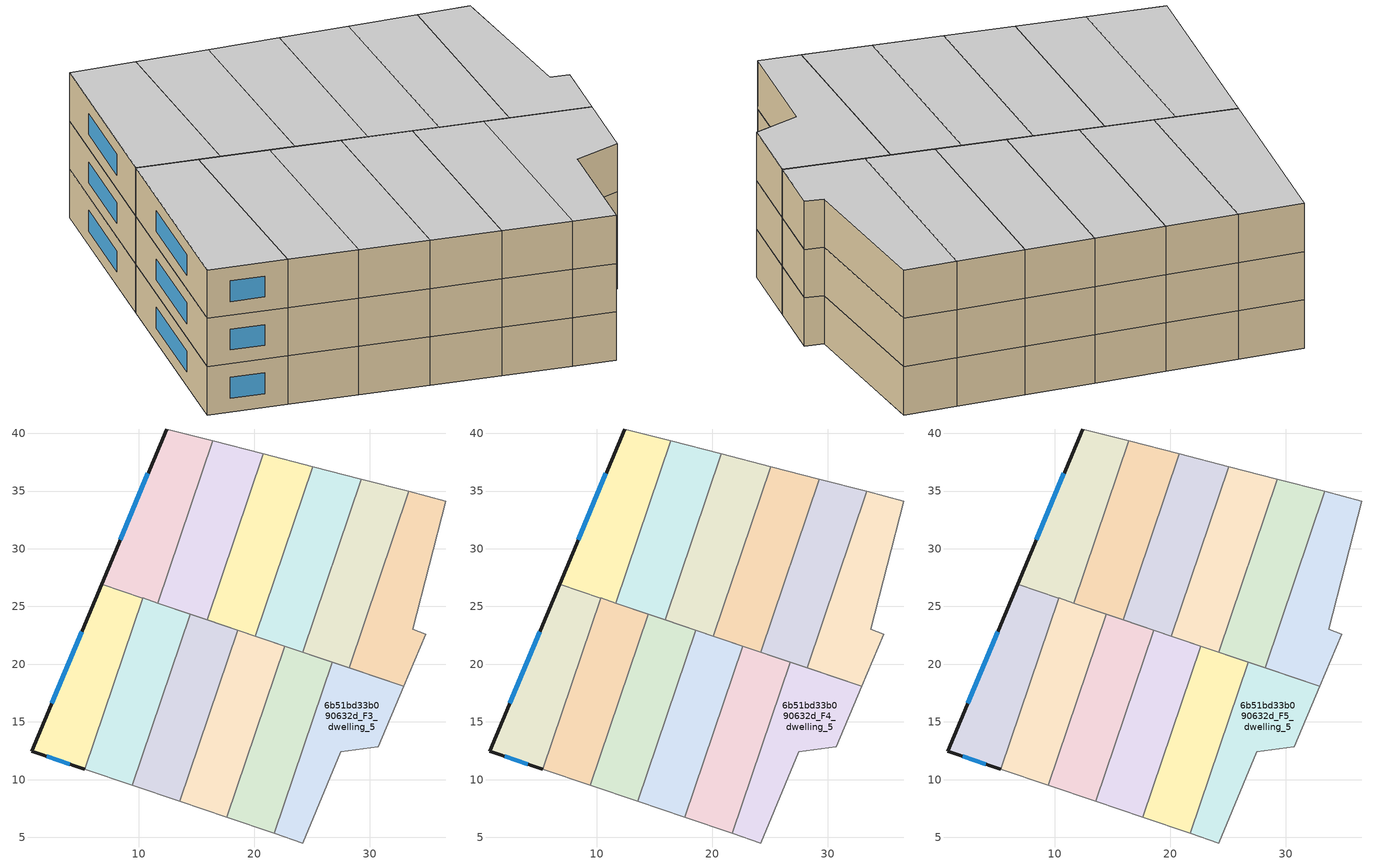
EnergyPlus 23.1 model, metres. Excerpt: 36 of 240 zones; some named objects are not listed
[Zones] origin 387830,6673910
6b51bd33b090632d_F3_dwelling_0
 floor to 6b51bd33b090632d_F2_dwelling_0 (EU_floor_Construction): 10.37,25.74 5.35,10.91 0.73,12.47 6.79,26.95 z9
 wall outside (EU_wall_Construction): 6.79,26.95 0.73,12.47 5.35,10.91 z9:12
 wall to 6b51bd33b090632d_F3_dwelling_1 (EU_wall_Construction): 5.35,10.91 10.37,25.74 z9:12
 wall to 6b51bd33b090632d_F3_dwelling_6 (EU_wall_Construction): 10.37,25.74 6.79,26.95 z9:12
 window (EU_Window_Construction): 2.05,12.02 4.03,11.35 / 5.06,22.81 2.47,16.6 z9.86:11.14
6b51bd33b090632d_F3_dwelling_1
 floor to 6b51bd33b090632d_F2_dwelling_1 (EU_floor_Construction): 14.46,24.35 9.44,9.52 5.35,10.91 10.37,25.74 z9
 wall to 6b51bd33b090632d_F3_dwelling_2 (EU_wall_Construction): 9.44,9.52 14.46,24.35 z9:12
 wall adiabatic (EU_wall_Construction): 5.35,10.91 9.44,9.52 / 14.46,24.35 11.65,25.3 z9:12
 wall to 6b51bd33b090632d_F3_dwelling_6 (EU_wall_Construction): 11.65,25.3 10.37,25.74 z9:12
6b51bd33b090632d_F3_dwelling_10
 floor to 6b51bd33b090632d_F2_dwelling_10 (EU_floor_Construction): 33.4,34.96 28.22,19.69 24.21,21.05 29.28,36.02 z9
 wall to 6b51bd33b090632d_F3_dwelling_11 (EU_wall_Construction): 28.22,19.69 33.4,34.96 z9:12
 wall adiabatic (EU_wall_Construction): 24.21,21.05 28.22,19.69 / 33.4,34.96 29.28,36.02 z9:12
 wall to 6b51bd33b090632d_F3_dwelling_9 (EU_wall_Construction): 29.28,36.02 24.21,21.05 z9:12
6b51bd33b090632d_F3_dwelling_11
 floor to 6b51bd33b090632d_F2_dwelling_11 (EU_floor_Construction): 36.6,34.13 33.75,23.04 34.85,22.58 32.96,18.08 28.22,19.69 33.4,34.96 z9
 wall adiabatic (EU_wall_Construction): 28.22,19.69 32.96,18.08 34.85,22.58 33.75,23.04 36.6,34.13 33.4,34.96 z9:12
6b51bd33b090632d_F3_dwelling_2
 floor to 6b51bd33b090632d_F2_dwelling_2 (EU_floor_Construction): 18.56,22.96 13.54,8.13 9.44,9.52 14.46,24.35 z9
 wall adiabatic (EU_wall_Construction): 9.44,9.52 13.54,8.13 18.56,22.96 14.46,24.35 z9:12
6b51bd33b090632d_F3_dwelling_3
 floor to 6b51bd33b090632d_F2_dwelling_3 (EU_floor_Construction): 22.65,21.58 17.63,6.75 13.54,8.13 18.56,22.96 z9
 wall to 6b51bd33b090632d_F3_dwelling_4 (EU_wall_Construction): 17.63,6.75 22.65,21.58 z9:12
 wall adiabatic (EU_wall_Construction): 22.65,21.58 18.56,22.96 13.54,8.13 17.63,6.75 z9:12
6b51bd33b090632d_F3_dwelling_4
 floor to 6b51bd33b090632d_F2_dwelling_4 (EU_floor_Construction): 26.75,20.19 21.72,5.36 17.63,6.75 22.65,21.58 z9
 wall to 6b51bd33b090632d_F3_dwelling_5 (EU_wall_Construction): 21.72,5.36 26.75,20.19 z9:12
 wall adiabatic (EU_wall_Construction): 17.63,6.75 21.72,5.36 / 26.75,20.19 22.65,21.58 z9:12
6b51bd33b090632d_F3_dwelling_5
 floor to 6b51bd33b090632d_F2_dwelling_5 (EU_floor_Construction): 32.96,18.08 30.77,12.86 27.51,12.42 24.2,4.52 21.72,5.36 26.75,20.19 z9
 wall adiabatic (EU_wall_Construction): 21.72,5.36 24.2,4.52 27.51,12.42 30.77,12.86 32.96,18.08 26.75,20.19 z9:12
6b51bd33b090632d_F3_dwelling_6
 floor to 6b51bd33b090632d_F2_dwelling_6 (EU_floor_Construction): 16.4,39.34 11.65,25.3 6.79,26.95 12.41,40.37 z9
 wall outside (EU_wall_Construction): 12.41,40.37 6.79,26.95 z9:12
 wall to 6b51bd33b090632d_F3_dwelling_7 (EU_wall_Construction): 11.65,25.3 16.4,39.34 z9:12
 wall adiabatic (EU_wall_Construction): 16.4,39.34 12.41,40.37 z9:12
 window (EU_Window_Construction): 10.81,36.53 8.4,30.78 z9.86:11.14
6b51bd33b090632d_F3_dwelling_7
 floor to 6b51bd33b090632d_F2_dwelling_7 (EU_floor_Construction): 20.79,38.21 15.93,23.85 11.65,25.3 16.4,39.34 z9
 wall to 6b51bd33b090632d_F3_dwelling_8 (EU_wall_Construction): 15.93,23.85 20.79,38.21 z9:12
 wall adiabatic (EU_wall_Construction): 11.65,25.3 15.93,23.85 / 20.79,38.21 16.4,39.34 z9:12
6b51bd33b090632d_F3_dwelling_8
 floor to 6b51bd33b090632d_F2_dwelling_8 (EU_floor_Construction): 25.08,37.1 20.11,22.44 15.93,23.85 20.79,38.21 z9
 wall to 6b51bd33b090632d_F3_dwelling_9 (EU_wall_Construction): 20.11,22.44 25.08,37.1 z9:12
 wall adiabatic (EU_wall_Construction): 15.93,23.85 20.11,22.44 / 25.08,37.1 20.79,38.21 z9:12
6b51bd33b090632d_F3_dwelling_9
 floor to 6b51bd33b090632d_F2_dwelling_9 (EU_floor_Construction): 29.28,36.02 24.21,21.05 20.11,22.44 25.08,37.1 z9
 wall adiabatic (EU_wall_Construction): 20.11,22.44 24.21,21.05 / 29.28,36.02 25.08,37.1 z9:12
6b51bd33b090632d_F4_dwelling_0
 floor to 6b51bd33b090632d_F3_dwelling_0 (EU_floor_Construction): 10.37,25.74 5.35,10.91 0.73,12.47 6.79,26.95 z12
 wall outside (EU_wall_Construction): 6.79,26.95 0.73,12.47 5.35,10.91 z12:15
 wall to 6b51bd33b090632d_F4_dwelling_1 (EU_wall_Construction): 5.35,10.91 10.37,25.74 z12:15
 wall to 6b51bd33b090632d_F4_dwelling_6 (EU_wall_Construction): 10.37,25.74 6.79,26.95 z12:15
 window (EU_Window_Construction): 2.05,12.02 4.03,11.35 / 5.06,22.81 2.47,16.6 z12.86:14.14
6b51bd33b090632d_F4_dwelling_1
 floor to 6b51bd33b090632d_F3_dwelling_1 (EU_floor_Construction): 14.46,24.35 9.44,9.52 5.35,10.91 10.37,25.74 z12
 wall to 6b51bd33b090632d_F4_dwelling_2 (EU_wall_Construction): 9.44,9.52 14.46,24.35 z12:15
 wall adiabatic (EU_wall_Construction): 5.35,10.91 9.44,9.52 / 14.46,24.35 11.65,25.3 z12:15
 wall to 6b51bd33b090632d_F4_dwelling_6 (EU_wall_Construction): 11.65,25.3 10.37,25.74 z12:15
6b51bd33b090632d_F4_dwelling_10
 floor to 6b51bd33b090632d_F3_dwelling_10 (EU_floor_Construction): 33.4,34.96 28.22,19.69 24.21,21.05 29.28,36.02 z12
 wall to 6b51bd33b090632d_F4_dwelling_11 (EU_wall_Construction): 28.22,19.69 33.4,34.96 z12:15
 wall adiabatic (EU_wall_Construction): 24.21,21.05 28.22,19.69 / 33.4,34.96 29.28,36.02 z12:15
 wall to 6b51bd33b090632d_F4_dwelling_9 (EU_wall_Construction): 29.28,36.02 24.21,21.05 z12:15
6b51bd33b090632d_F4_dwelling_11
 floor to 6b51bd33b090632d_F3_dwelling_11 (EU_floor_Construction): 36.6,34.13 33.75,23.04 34.85,22.58 32.96,18.08 28.22,19.69 33.4,34.96 z12
 wall adiabatic (EU_wall_Construction): 28.22,19.69 32.96,18.08 34.85,22.58 33.75,23.04 36.6,34.13 33.4,34.96 z12:15
6b51bd33b090632d_F4_dwelling_2
 floor to 6b51bd33b090632d_F3_dwelling_2 (EU_floor_Construction): 18.56,22.96 13.54,8.13 9.44,9.52 14.46,24.35 z12
 wall adiabatic (EU_wall_Construction): 9.44,9.52 13.54,8.13 18.56,22.96 14.46,24.35 z12:15
6b51bd33b090632d_F4_dwelling_3
 floor to 6b51bd33b090632d_F3_dwelling_3 (EU_floor_Construction): 22.65,21.58 17.63,6.75 13.54,8.13 18.56,22.96 z12
 wall to 6b51bd33b090632d_F4_dwelling_4 (EU_wall_Construction): 17.63,6.75 22.65,21.58 z12:15
 wall adiabatic (EU_wall_Construction): 22.65,21.58 18.56,22.96 13.54,8.13 17.63,6.75 z12:15
6b51bd33b090632d_F4_dwelling_4
 floor to 6b51bd33b090632d_F3_dwelling_4 (EU_floor_Construction): 26.75,20.19 21.72,5.36 17.63,6.75 22.65,21.58 z12
 wall to 6b51bd33b090632d_F4_dwelling_5 (EU_wall_Construction): 21.72,5.36 26.75,20.19 z12:15
 wall adiabatic (EU_wall_Construction): 17.63,6.75 21.72,5.36 / 26.75,20.19 22.65,21.58 z12:15
6b51bd33b090632d_F4_dwelling_5
 floor to 6b51bd33b090632d_F3_dwelling_5 (EU_floor_Construction): 32.96,18.08 30.77,12.86 27.51,12.42 24.2,4.52 21.72,5.36 26.75,20.19 z12
 wall adiabatic (EU_wall_Construction): 21.72,5.36 24.2,4.52 27.51,12.42 30.77,12.86 32.96,18.08 26.75,20.19 z12:15
6b51bd33b090632d_F4_dwelling_6
 floor to 6b51bd33b090632d_F3_dwelling_6 (EU_floor_Construction): 16.4,39.34 11.65,25.3 6.79,26.95 12.41,40.37 z12
 wall outside (EU_wall_Construction): 12.41,40.37 6.79,26.95 z12:15
 wall to 6b51bd33b090632d_F4_dwelling_7 (EU_wall_Construction): 11.65,25.3 16.4,39.34 z12:15
 wall adiabatic (EU_wall_Construction): 16.4,39.34 12.41,40.37 z12:15
 window (EU_Window_Construction): 10.81,36.53 8.4,30.78 z12.86:14.14
6b51bd33b090632d_F4_dwelling_7
 floor to 6b51bd33b090632d_F3_dwelling_7 (EU_floor_Construction): 20.79,38.21 15.93,23.85 11.65,25.3 16.4,39.34 z12
 wall to 6b51bd33b090632d_F4_dwelling_8 (EU_wall_Construction): 15.93,23.85 20.79,38.21 z12:15
 wall adiabatic (EU_wall_Construction): 11.65,25.3 15.93,23.85 / 20.79,38.21 16.4,39.34 z12:15
6b51bd33b090632d_F4_dwelling_8
 floor to 6b51bd33b090632d_F3_dwelling_8 (EU_floor_Construction): 25.08,37.1 20.11,22.44 15.93,23.85 20.79,38.21 z12
 wall to 6b51bd33b090632d_F4_dwelling_9 (EU_wall_Construction): 20.11,22.44 25.08,37.1 z12:15
 wall adiabatic (EU_wall_Construction): 15.93,23.85 20.11,22.44 / 25.08,37.1 20.79,38.21 z12:15
6b51bd33b090632d_F4_dwelling_9
 floor to 6b51bd33b090632d_F3_dwelling_9 (EU_floor_Construction): 29.28,36.02 24.21,21.05 20.11,22.44 25.08,37.1 z12
 wall adiabatic (EU_wall_Construction): 20.11,22.44 24.21,21.05 / 29.28,36.02 25.08,37.1 z12:15
6b51bd33b090632d_F5_dwelling_0
 floor to 6b51bd33b090632d_F4_dwelling_0 (EU_floor_Construction): 10.37,25.74 5.35,10.91 0.73,12.47 6.79,26.95 z15
 wall outside (EU_wall_Construction): 6.79,26.95 0.73,12.47 5.35,10.91 z15:18
 wall to 6b51bd33b090632d_F5_dwelling_1 (EU_wall_Construction): 5.35,10.91 10.37,25.74 z15:18
 wall to 6b51bd33b090632d_F5_dwelling_6 (EU_wall_Construction): 10.37,25.74 6.79,26.95 z15:18
 window (EU_Window_Construction): 2.05,12.02 4.03,11.35 / 5.06,22.81 2.47,16.6 z15.86:17.14
 ceiling to 6b51bd33b090632d_F6_dwelling_0 (EU_floor_Construction): 5.35,10.91 10.37,25.74 6.79,26.95 0.73,12.47 z18
6b51bd33b090632d_F5_dwelling_1
 floor to 6b51bd33b090632d_F4_dwelling_1 (EU_floor_Construction): 14.46,24.35 9.44,9.52 5.35,10.91 10.37,25.74 z15
 wall to 6b51bd33b090632d_F5_dwelling_2 (EU_wall_Construction): 9.44,9.52 14.46,24.35 z15:18
 wall adiabatic (EU_wall_Construction): 5.35,10.91 9.44,9.52 / 14.46,24.35 11.65,25.3 z15:18
 wall to 6b51bd33b090632d_F5_dwelling_6 (EU_wall_Construction): 11.65,25.3 10.37,25.74 z15:18
 ceiling to 6b51bd33b090632d_F6_dwelling_1 (EU_floor_Construction): 9.44,9.52 14.46,24.35 10.37,25.74 5.35,10.91 z18
6b51bd33b090632d_F5_dwelling_10
 floor to 6b51bd33b090632d_F4_dwelling_10 (EU_floor_Construction): 33.4,34.96 28.22,19.69 24.21,21.05 29.28,36.02 z15
 wall to 6b51bd33b090632d_F5_dwelling_11 (EU_wall_Construction): 28.22,19.69 33.4,34.96 z15:18
 wall adiabatic (EU_wall_Construction): 24.21,21.05 28.22,19.69 / 33.4,34.96 29.28,36.02 z15:18
 wall to 6b51bd33b090632d_F5_dwelling_9 (EU_wall_Construction): 29.28,36.02 24.21,21.05 z15:18
 ceiling to 6b51bd33b090632d_F6_dwelling_10 (EU_floor_Construction): 28.22,19.69 33.4,34.96 29.28,36.02 24.21,21.05 z18
6b51bd33b090632d_F5_dwelling_11
 floor to 6b51bd33b090632d_F4_dwelling_11 (EU_floor_Construction): 36.6,34.13 33.75,23.04 34.85,22.58 32.96,18.08 28.22,19.69 33.4,34.96 z15
 wall adiabatic (EU_wall_Construction): 28.22,19.69 32.96,18.08 34.85,22.58 33.75,23.04 36.6,34.13 33.4,34.96 z15:18
 ceiling to 6b51bd33b090632d_F6_dwelling_11 (EU_floor_Construction): 32.96,18.08 34.85,22.58 33.75,23.04 36.6,34.13 33.4,34.96 28.22,19.69 z18
6b51bd33b090632d_F5_dwelling_2
 floor to 6b51bd33b090632d_F4_dwelling_2 (EU_floor_Construction): 18.56,22.96 13.54,8.13 9.44,9.52 14.46,24.35 z15
 wall adiabatic (EU_wall_Construction): 9.44,9.52 13.54,8.13 18.56,22.96 14.46,24.35 z15:18
 ceiling to 6b51bd33b090632d_F6_dwelling_2 (EU_floor_Construction): 13.54,8.13 18.56,22.96 14.46,24.35 9.44,9.52 z18
6b51bd33b090632d_F5_dwelling_3
 floor to 6b51bd33b090632d_F4_dwelling_3 (EU_floor_Construction): 22.65,21.58 17.63,6.75 13.54,8.13 18.56,22.96 z15
 wall to 6b51bd33b090632d_F5_dwelling_4 (EU_wall_Construction): 17.63,6.75 22.65,21.58 z15:18
 wall adiabatic (EU_wall_Construction): 22.65,21.58 18.56,22.96 13.54,8.13 17.63,6.75 z15:18
 ceiling to 6b51bd33b090632d_F6_dwelling_3 (EU_floor_Construction): 17.63,6.75 22.65,21.58 18.56,22.96 13.54,8.13 z18
6b51bd33b090632d_F5_dwelling_4
 floor to 6b51bd33b090632d_F4_dwelling_4 (EU_floor_Construction): 26.75,20.19 21.72,5.36 17.63,6.75 22.65,21.58 z15
 wall to 6b51bd33b090632d_F5_dwelling_5 (EU_wall_Construction): 21.72,5.36 26.75,20.19 z15:18
 wall adiabatic (EU_wall_Construction): 17.63,6.75 21.72,5.36 / 26.75,20.19 22.65,21.58 z15:18
 ceiling to 6b51bd33b090632d_F6_dwelling_4 (EU_floor_Construction): 21.72,5.36 26.75,20.19 22.65,21.58 17.63,6.75 z18
6b51bd33b090632d_F5_dwelling_5
 floor to 6b51bd33b090632d_F4_dwelling_5 (EU_floor_Construction): 32.96,18.08 30.77,12.86 27.51,12.42 24.2,4.52 21.72,5.36 26.75,20.19 z15
 wall adiabatic (EU_wall_Construction): 21.72,5.36 24.2,4.52 27.51,12.42 30.77,12.86 32.96,18.08 26.75,20.19 z15:18
 ceiling to 6b51bd33b090632d_F6_dwelling_5 (EU_floor_Construction): 30.77,12.86 32.96,18.08 26.75,20.19 21.72,5.36 24.2,4.52 27.51,12.42 z18
6b51bd33b090632d_F5_dwelling_6
 floor to 6b51bd33b090632d_F4_dwelling_6 (EU_floor_Construction): 16.4,39.34 11.65,25.3 6.79,26.95 12.41,40.37 z15
 wall outside (EU_wall_Construction): 12.41,40.37 6.79,26.95 z15:18
 wall to 6b51bd33b090632d_F5_dwelling_7 (EU_wall_Construction): 11.65,25.3 16.4,39.34 z15:18
 wall adiabatic (EU_wall_Construction): 16.4,39.34 12.41,40.37 z15:18
 window (EU_Window_Construction): 10.81,36.53 8.4,30.78 z15.86:17.14
 ceiling to 6b51bd33b090632d_F6_dwelling_6 (EU_floor_Construction): 11.65,25.3 16.4,39.34 12.41,40.37 6.79,26.95 z18
6b51bd33b090632d_F5_dwelling_7
 floor to 6b51bd33b090632d_F4_dwelling_7 (EU_floor_Construction): 20.79,38.21 15.93,23.85 11.65,25.3 16.4,39.34 z15
 wall to 6b51bd33b090632d_F5_dwelling_8 (EU_wall_Construction): 15.93,23.85 20.79,38.21 z15:18
 wall adiabatic (EU_wall_Construction): 11.65,25.3 15.93,23.85 / 20.79,38.21 16.4,39.34 z15:18
 ceiling to 6b51bd33b090632d_F6_dwelling_7 (EU_floor_Construction): 15.93,23.85 20.79,38.21 16.4,39.34 11.65,25.3 z18
6b51bd33b090632d_F5_dwelling_8
 floor to 6b51bd33b090632d_F4_dwelling_8 (EU_floor_Construction): 25.08,37.1 20.11,22.44 15.93,23.85 20.79,38.21 z15
 wall to 6b51bd33b090632d_F5_dwelling_9 (EU_wall_Construction): 20.11,22.44 25.08,37.1 z15:18
 wall adiabatic (EU_wall_Construction): 15.93,23.85 20.11,22.44 / 25.08,37.1 20.79,38.21 z15:18
 ceiling to 6b51bd33b090632d_F6_dwelling_8 (EU_floor_Construction): 20.11,22.44 25.08,37.1 20.79,38.21 15.93,23.85 z18
6b51bd33b090632d_F5_dwelling_9
 floor to 6b51bd33b090632d_F4_dwelling_9 (EU_floor_Construction): 29.28,36.02 24.21,21.05 20.11,22.44 25.08,37.1 z15
 wall adiabatic (EU_wall_Construction): 20.11,22.44 24.21,21.05 / 29.28,36.02 25.08,37.1 z15:18
 ceiling to 6b51bd33b090632d_F6_dwelling_9 (EU_floor_Construction): 24.21,21.05 29.28,36.02 25.08,37.1 20.11,22.44 z18
[Building]
EU S2 Campaign: North Axis=0; Terrain=City; Solar Distribution=FullExterior
[Site:Location]
Helsinki-Vantaa.AP: Latitude=60.317; Longitude=24.963; Time Zone=2; Elevation=54.6
[SizingPeriod:WeatherFileDays]
AnnualSizingPeriod: Begin Month=1; Begin Day of Month=1; End Month=12; End Day of Month=31; Day of Week for Start Day=Monday; Use Weather File Daylight Saving Period=No; Use Weather File Rain and Snow Indicators=No
[MATERIAL]
EU_InternalMass_Material: Roughness=MediumRough; Thickness=0.1; Conductivity=1; Density=1800; Specific Heat=900; Thermal Absorptance=0.9; Solar Absorptance=0.7; Visible Absorptance=0.7
[MATERIAL:NOMASS] Roughness=MediumRough; Thermal Absorptance=0.9; Solar Absorptance=0.7; Visible Absorptance=0.7
Name | Thermal Resistance
EU_wall_NoMass | 5.91765
EU_floor_NoMass | 6.2875
[WINDOWMATERIAL:SIMPLEGLAZINGSYSTEM]
EU_Window_SimpleGlazing: UFactor=0.994035; Solar Heat Gain Coefficient=0.7; Visible Transmittance=0.7
[CONSTRUCTION]
EU_wall_Construction: EU_wall_NoMass
EU_floor_Construction: EU_floor_NoMass
EU_Window_Construction: EU_Window_SimpleGlazing
EU_InternalMass_Construction: EU_InternalMass_Material
[ZONE] Type=1; Multiplier=1; Ceiling Height=autocalculate; Floor Area=autocalculate; Part of Total Floor Area=Yes
Name | Volume
6b51bd33b090632d_F3_dwelling_0; 6b51bd33b090632d_F4_dwelling_0; 6b51bd33b090632d_F5_dwelling_0 | 203.068
6b51bd33b090632d_F3_dwelling_1; 6b51bd33b090632d_F4_dwelling_1; 6b51bd33b090632d_F5_dwelling_1 | 203.062
6b51bd33b090632d_F3_dwelling_10; 6b51bd33b090632d_F4_dwelling_10; 6b51bd33b090632d_F5_dwelling_10 | 203.074
6b51bd33b090632d_F3_dwelling_11; 6b51bd33b090632d_F4_dwelling_11; 6b51bd33b090632d_F5_dwelling_11 | 203.073
6b51bd33b090632d_F3_dwelling_2; 6b51bd33b090632d_F4_dwelling_2; 6b51bd33b090632d_F5_dwelling_2 | 203.1
6b51bd33b090632d_F3_dwelling_3; 6b51bd33b090632d_F4_dwelling_3; 6b51bd33b090632d_F5_dwelling_3 | 203.061
6b51bd33b090632d_F3_dwelling_4; 6b51bd33b090632d_F4_dwelling_4; 6b51bd33b090632d_F5_dwelling_4 | 203.0625
6b51bd33b090632d_F3_dwelling_5; 6b51bd33b090632d_F4_dwelling_5; 6b51bd33b090632d_F5_dwelling_5 | 203.077
6b51bd33b090632d_F3_dwelling_6; 6b51bd33b090632d_F4_dwelling_6; 6b51bd33b090632d_F5_dwelling_6 | 203.058
6b51bd33b090632d_F3_dwelling_7; 6b51bd33b090632d_F4_dwelling_7; 6b51bd33b090632d_F5_dwelling_7 | 203.069
6b51bd33b090632d_F3_dwelling_8; 6b51bd33b090632d_F4_dwelling_8; 6b51bd33b090632d_F5_dwelling_8 | 203.076
6b51bd33b090632d_F3_dwelling_9; 6b51bd33b090632d_F4_dwelling_9; 6b51bd33b090632d_F5_dwelling_9 | 203.106
[INTERNALMASS] Construction=EU_InternalMass_Construction
Name | Zone or ZoneList | Surface Area
6b51bd33b090632d_F3_dwelling_0_EU_InternalMass | 6b51bd33b090632d_F3_dwelling_0 | 67.6896
6b51bd33b090632d_F3_dwelling_1_EU_InternalMass | 6b51bd33b090632d_F3_dwelling_1 | 67.6872
6b51bd33b090632d_F3_dwelling_2_EU_InternalMass | 6b51bd33b090632d_F3_dwelling_2 | 67.6998
6b51bd33b090632d_F3_dwelling_3_EU_InternalMass | 6b51bd33b090632d_F3_dwelling_3 | 67.6872
6b51bd33b090632d_F3_dwelling_4_EU_InternalMass | 6b51bd33b090632d_F3_dwelling_4 | 67.6872
6b51bd33b090632d_F3_dwelling_5_EU_InternalMass | 6b51bd33b090632d_F3_dwelling_5 | 67.6925
6b51bd33b090632d_F3_dwelling_6_EU_InternalMass | 6b51bd33b090632d_F3_dwelling_6 | 67.6862
6b51bd33b090632d_F3_dwelling_7_EU_InternalMass | 6b51bd33b090632d_F3_dwelling_7 | 67.6895
6b51bd33b090632d_F3_dwelling_8_EU_InternalMass | 6b51bd33b090632d_F3_dwelling_8 | 67.6921
6b51bd33b090632d_F3_dwelling_9_EU_InternalMass | 6b51bd33b090632d_F3_dwelling_9 | 67.7019
6b51bd33b090632d_F3_dwelling_10_EU_InternalMass | 6b51bd33b090632d_F3_dwelling_10 | 67.6917
6b51bd33b090632d_F3_dwelling_11_EU_InternalMass | 6b51bd33b090632d_F3_dwelling_11 | 67.6911
6b51bd33b090632d_F4_dwelling_0_EU_InternalMass | 6b51bd33b090632d_F4_dwelling_0 | 67.6896
6b51bd33b090632d_F4_dwelling_1_EU_InternalMass | 6b51bd33b090632d_F4_dwelling_1 | 67.6872
6b51bd33b090632d_F4_dwelling_2_EU_InternalMass | 6b51bd33b090632d_F4_dwelling_2 | 67.6998
6b51bd33b090632d_F4_dwelling_3_EU_InternalMass | 6b51bd33b090632d_F4_dwelling_3 | 67.6872
6b51bd33b090632d_F4_dwelling_4_EU_InternalMass | 6b51bd33b090632d_F4_dwelling_4 | 67.6872
6b51bd33b090632d_F4_dwelling_5_EU_InternalMass | 6b51bd33b090632d_F4_dwelling_5 | 67.6925
6b51bd33b090632d_F4_dwelling_6_EU_InternalMass | 6b51bd33b090632d_F4_dwelling_6 | 67.6862
6b51bd33b090632d_F4_dwelling_7_EU_InternalMass | 6b51bd33b090632d_F4_dwelling_7 | 67.6895
6b51bd33b090632d_F4_dwelling_8_EU_InternalMass | 6b51bd33b090632d_F4_dwelling_8 | 67.6921
6b51bd33b090632d_F4_dwelling_9_EU_InternalMass | 6b51bd33b090632d_F4_dwelling_9 | 67.7019
6b51bd33b090632d_F4_dwelling_10_EU_InternalMass | 6b51bd33b090632d_F4_dwelling_10 | 67.6917
6b51bd33b090632d_F4_dwelling_11_EU_InternalMass | 6b51bd33b090632d_F4_dwelling_11 | 67.6911
6b51bd33b090632d_F5_dwelling_0_EU_InternalMass | 6b51bd33b090632d_F5_dwelling_0 | 67.6896
6b51bd33b090632d_F5_dwelling_1_EU_InternalMass | 6b51bd33b090632d_F5_dwelling_1 | 67.6872
6b51bd33b090632d_F5_dwelling_2_EU_InternalMass | 6b51bd33b090632d_F5_dwelling_2 | 67.6998
6b51bd33b090632d_F5_dwelling_3_EU_InternalMass | 6b51bd33b090632d_F5_dwelling_3 | 67.6872
6b51bd33b090632d_F5_dwelling_4_EU_InternalMass | 6b51bd33b090632d_F5_dwelling_4 | 67.6872
6b51bd33b090632d_F5_dwelling_5_EU_InternalMass | 6b51bd33b090632d_F5_dwelling_5 | 67.6925
6b51bd33b090632d_F5_dwelling_6_EU_InternalMass | 6b51bd33b090632d_F5_dwelling_6 | 67.6862
6b51bd33b090632d_F5_dwelling_7_EU_InternalMass | 6b51bd33b090632d_F5_dwelling_7 | 67.6895
6b51bd33b090632d_F5_dwelling_8_EU_InternalMass | 6b51bd33b090632d_F5_dwelling_8 | 67.6921
6b51bd33b090632d_F5_dwelling_9_EU_InternalMass | 6b51bd33b090632d_F5_dwelling_9 | 67.7019
6b51bd33b090632d_F5_dwelling_10_EU_InternalMass | 6b51bd33b090632d_F5_dwelling_10 | 67.6917
6b51bd33b090632d_F5_dwelling_11_EU_InternalMass | 6b51bd33b090632d_F5_dwelling_11 | 67.6911
[OTHEREQUIPMENT] Fuel Type=Electricity; Design Level Calculation Method=Watts/Area; Power per Zone Floor Area=1; Fraction Latent=0; Fraction Radiant=0; Fraction Lost=0; Carbon Dioxide Generation Rate=0; EndUse Subcategory=EU_Step8_InternalGains
Name | Zone or ZoneList or Space or SpaceList | Schedule
EU_Step8_InternalGain_6b51bd33b090632d_F3_dwelling_0_f000 | 6b51bd33b090632d_F3_dwelling_0 | EU_Step8_GainSchedule_6b51bd33b090632d_F3_dwelling_0_f000
EU_Step8_InternalGain_6b51bd33b090632d_F3_dwelling_1_f000 | 6b51bd33b090632d_F3_dwelling_1 | EU_Step8_GainSchedule_6b51bd33b090632d_F3_dwelling_1_f000
EU_Step8_InternalGain_6b51bd33b090632d_F3_dwelling_2_f000 | 6b51bd33b090632d_F3_dwelling_2 | EU_Step8_GainSchedule_6b51bd33b090632d_F3_dwelling_2_f000
EU_Step8_InternalGain_6b51bd33b090632d_F3_dwelling_3_f000 | 6b51bd33b090632d_F3_dwelling_3 | EU_Step8_GainSchedule_6b51bd33b090632d_F3_dwelling_3_f000
EU_Step8_InternalGain_6b51bd33b090632d_F3_dwelling_4_f000 | 6b51bd33b090632d_F3_dwelling_4 | EU_Step8_GainSchedule_6b51bd33b090632d_F3_dwelling_4_f000
EU_Step8_InternalGain_6b51bd33b090632d_F3_dwelling_5_f000 | 6b51bd33b090632d_F3_dwelling_5 | EU_Step8_GainSchedule_6b51bd33b090632d_F3_dwelling_5_f000
EU_Step8_InternalGain_6b51bd33b090632d_F3_dwelling_6_f000 | 6b51bd33b090632d_F3_dwelling_6 | EU_Step8_GainSchedule_6b51bd33b090632d_F3_dwelling_6_f000
EU_Step8_InternalGain_6b51bd33b090632d_F3_dwelling_7_f000 | 6b51bd33b090632d_F3_dwelling_7 | EU_Step8_GainSchedule_6b51bd33b090632d_F3_dwelling_7_f000
EU_Step8_InternalGain_6b51bd33b090632d_F3_dwelling_8_f000 | 6b51bd33b090632d_F3_dwelling_8 | EU_Step8_GainSchedule_6b51bd33b090632d_F3_dwelling_8_f000
EU_Step8_InternalGain_6b51bd33b090632d_F3_dwelling_9_f000 | 6b51bd33b090632d_F3_dwelling_9 | EU_Step8_GainSchedule_6b51bd33b090632d_F3_dwelling_9_f000
EU_Step8_InternalGain_6b51bd33b090632d_F3_dwelling_10_f000 | 6b51bd33b090632d_F3_dwelling_10 | EU_Step8_GainSchedule_6b51bd33b090632d_F3_dwelling_10_f000
EU_Step8_InternalGain_6b51bd33b090632d_F3_dwelling_11_f000 | 6b51bd33b090632d_F3_dwelling_11 | EU_Step8_GainSchedule_6b51bd33b090632d_F3_dwelling_11_f000
EU_Step8_InternalGain_6b51bd33b090632d_F4_dwelling_0_f000 | 6b51bd33b090632d_F4_dwelling_0 | EU_Step8_GainSchedule_6b51bd33b090632d_F4_dwelling_0_f000
EU_Step8_InternalGain_6b51bd33b090632d_F4_dwelling_1_f000 | 6b51bd33b090632d_F4_dwelling_1 | EU_Step8_GainSchedule_6b51bd33b090632d_F4_dwelling_1_f000
EU_Step8_InternalGain_6b51bd33b090632d_F4_dwelling_2_f000 | 6b51bd33b090632d_F4_dwelling_2 | EU_Step8_GainSchedule_6b51bd33b090632d_F4_dwelling_2_f000
EU_Step8_InternalGain_6b51bd33b090632d_F4_dwelling_3_f000 | 6b51bd33b090632d_F4_dwelling_3 | EU_Step8_GainSchedule_6b51bd33b090632d_F4_dwelling_3_f000
EU_Step8_InternalGain_6b51bd33b090632d_F4_dwelling_4_f000 | 6b51bd33b090632d_F4_dwelling_4 | EU_Step8_GainSchedule_6b51bd33b090632d_F4_dwelling_4_f000
EU_Step8_InternalGain_6b51bd33b090632d_F4_dwelling_5_f000 | 6b51bd33b090632d_F4_dwelling_5 | EU_Step8_GainSchedule_6b51bd33b090632d_F4_dwelling_5_f000
EU_Step8_InternalGain_6b51bd33b090632d_F4_dwelling_6_f000 | 6b51bd33b090632d_F4_dwelling_6 | EU_Step8_GainSchedule_6b51bd33b090632d_F4_dwelling_6_f000
EU_Step8_InternalGain_6b51bd33b090632d_F4_dwelling_7_f000 | 6b51bd33b090632d_F4_dwelling_7 | EU_Step8_GainSchedule_6b51bd33b090632d_F4_dwelling_7_f000
EU_Step8_InternalGain_6b51bd33b090632d_F4_dwelling_8_f000 | 6b51bd33b090632d_F4_dwelling_8 | EU_Step8_GainSchedule_6b51bd33b090632d_F4_dwelling_8_f000
EU_Step8_InternalGain_6b51bd33b090632d_F4_dwelling_9_f000 | 6b51bd33b090632d_F4_dwelling_9 | EU_Step8_GainSchedule_6b51bd33b090632d_F4_dwelling_9_f000
EU_Step8_InternalGain_6b51bd33b090632d_F4_dwelling_10_f000 | 6b51bd33b090632d_F4_dwelling_10 | EU_Step8_GainSchedule_6b51bd33b090632d_F4_dwelling_10_f000
EU_Step8_InternalGain_6b51bd33b090632d_F4_dwelling_11_f000 | 6b51bd33b090632d_F4_dwelling_11 | EU_Step8_GainSchedule_6b51bd33b090632d_F4_dwelling_11_f000
EU_Step8_InternalGain_6b51bd33b090632d_F5_dwelling_0_f000 | 6b51bd33b090632d_F5_dwelling_0 | EU_Step8_GainSchedule_6b51bd33b090632d_F5_dwelling_0_f000
EU_Step8_InternalGain_6b51bd33b090632d_F5_dwelling_1_f000 | 6b51bd33b090632d_F5_dwelling_1 | EU_Step8_GainSchedule_6b51bd33b090632d_F5_dwelling_1_f000
EU_Step8_InternalGain_6b51bd33b090632d_F5_dwelling_2_f000 | 6b51bd33b090632d_F5_dwelling_2 | EU_Step8_GainSchedule_6b51bd33b090632d_F5_dwelling_2_f000
EU_Step8_InternalGain_6b51bd33b090632d_F5_dwelling_3_f000 | 6b51bd33b090632d_F5_dwelling_3 | EU_Step8_GainSchedule_6b51bd33b090632d_F5_dwelling_3_f000
EU_Step8_InternalGain_6b51bd33b090632d_F5_dwelling_4_f000 | 6b51bd33b090632d_F5_dwelling_4 | EU_Step8_GainSchedule_6b51bd33b090632d_F5_dwelling_4_f000
EU_Step8_InternalGain_6b51bd33b090632d_F5_dwelling_5_f000 | 6b51bd33b090632d_F5_dwelling_5 | EU_Step8_GainSchedule_6b51bd33b090632d_F5_dwelling_5_f000
EU_Step8_InternalGain_6b51bd33b090632d_F5_dwelling_6_f000 | 6b51bd33b090632d_F5_dwelling_6 | EU_Step8_GainSchedule_6b51bd33b090632d_F5_dwelling_6_f000
EU_Step8_InternalGain_6b51bd33b090632d_F5_dwelling_7_f000 | 6b51bd33b090632d_F5_dwelling_7 | EU_Step8_GainSchedule_6b51bd33b090632d_F5_dwelling_7_f000
EU_Step8_InternalGain_6b51bd33b090632d_F5_dwelling_8_f000 | 6b51bd33b090632d_F5_dwelling_8 | EU_Step8_GainSchedule_6b51bd33b090632d_F5_dwelling_8_f000
EU_Step8_InternalGain_6b51bd33b090632d_F5_dwelling_9_f000 | 6b51bd33b090632d_F5_dwelling_9 | EU_Step8_GainSchedule_6b51bd33b090632d_F5_dwelling_9_f000
EU_Step8_InternalGain_6b51bd33b090632d_F5_dwelling_10_f000 | 6b51bd33b090632d_F5_dwelling_10 | EU_Step8_GainSchedule_6b51bd33b090632d_F5_dwelling_10_f000
EU_Step8_InternalGain_6b51bd33b090632d_F5_dwelling_11_f000 | 6b51bd33b090632d_F5_dwelling_11 | EU_Step8_GainSchedule_6b51bd33b090632d_F5_dwelling_11_f000
[ZONEVENTILATION:DESIGNFLOWRATE] Schedule=EU_AlwaysOn; Design Flow Rate Calculation Method=AirChanges/Hour; Air Changes per Hour=0.596421; Ventilation Type=Natural; Fan Pressure Rise=0; Fan Total Efficiency=1; Constant Term Coefficient=1; Temperature Term Coefficient=0; Velocity Term Coefficient=0; Velocity Squared Term Coefficient=0; Minimum Indoor Temperature=-100; Maximum Indoor Temperature=100; Delta Temperature=-100; Minimum Outdoor Temperature=-100; Maximum Outdoor Temperature=100; Maximum Wind Speed=40
Name | Zone or ZoneList or Space or SpaceList
EU_ConstantAir_6b51bd33b090632d_F3_dwelling_0 | 6b51bd33b090632d_F3_dwelling_0
EU_ConstantAir_6b51bd33b090632d_F3_dwelling_1 | 6b51bd33b090632d_F3_dwelling_1
EU_ConstantAir_6b51bd33b090632d_F3_dwelling_2 | 6b51bd33b090632d_F3_dwelling_2
EU_ConstantAir_6b51bd33b090632d_F3_dwelling_3 | 6b51bd33b090632d_F3_dwelling_3
EU_ConstantAir_6b51bd33b090632d_F3_dwelling_4 | 6b51bd33b090632d_F3_dwelling_4
EU_ConstantAir_6b51bd33b090632d_F3_dwelling_5 | 6b51bd33b090632d_F3_dwelling_5
EU_ConstantAir_6b51bd33b090632d_F3_dwelling_6 | 6b51bd33b090632d_F3_dwelling_6
EU_ConstantAir_6b51bd33b090632d_F3_dwelling_7 | 6b51bd33b090632d_F3_dwelling_7
EU_ConstantAir_6b51bd33b090632d_F3_dwelling_8 | 6b51bd33b090632d_F3_dwelling_8
EU_ConstantAir_6b51bd33b090632d_F3_dwelling_9 | 6b51bd33b090632d_F3_dwelling_9
EU_ConstantAir_6b51bd33b090632d_F3_dwelling_10 | 6b51bd33b090632d_F3_dwelling_10
EU_ConstantAir_6b51bd33b090632d_F3_dwelling_11 | 6b51bd33b090632d_F3_dwelling_11
EU_ConstantAir_6b51bd33b090632d_F4_dwelling_0 | 6b51bd33b090632d_F4_dwelling_0
EU_ConstantAir_6b51bd33b090632d_F4_dwelling_1 | 6b51bd33b090632d_F4_dwelling_1
EU_ConstantAir_6b51bd33b090632d_F4_dwelling_2 | 6b51bd33b090632d_F4_dwelling_2
EU_ConstantAir_6b51bd33b090632d_F4_dwelling_3 | 6b51bd33b090632d_F4_dwelling_3
EU_ConstantAir_6b51bd33b090632d_F4_dwelling_4 | 6b51bd33b090632d_F4_dwelling_4
EU_ConstantAir_6b51bd33b090632d_F4_dwelling_5 | 6b51bd33b090632d_F4_dwelling_5
EU_ConstantAir_6b51bd33b090632d_F4_dwelling_6 | 6b51bd33b090632d_F4_dwelling_6
EU_ConstantAir_6b51bd33b090632d_F4_dwelling_7 | 6b51bd33b090632d_F4_dwelling_7
EU_ConstantAir_6b51bd33b090632d_F4_dwelling_8 | 6b51bd33b090632d_F4_dwelling_8
EU_ConstantAir_6b51bd33b090632d_F4_dwelling_9 | 6b51bd33b090632d_F4_dwelling_9
EU_ConstantAir_6b51bd33b090632d_F4_dwelling_10 | 6b51bd33b090632d_F4_dwelling_10
EU_ConstantAir_6b51bd33b090632d_F4_dwelling_11 | 6b51bd33b090632d_F4_dwelling_11
EU_ConstantAir_6b51bd33b090632d_F5_dwelling_0 | 6b51bd33b090632d_F5_dwelling_0
EU_ConstantAir_6b51bd33b090632d_F5_dwelling_1 | 6b51bd33b090632d_F5_dwelling_1
EU_ConstantAir_6b51bd33b090632d_F5_dwelling_2 | 6b51bd33b090632d_F5_dwelling_2
EU_ConstantAir_6b51bd33b090632d_F5_dwelling_3 | 6b51bd33b090632d_F5_dwelling_3
EU_ConstantAir_6b51bd33b090632d_F5_dwelling_4 | 6b51bd33b090632d_F5_dwelling_4
EU_ConstantAir_6b51bd33b090632d_F5_dwelling_5 | 6b51bd33b090632d_F5_dwelling_5
EU_ConstantAir_6b51bd33b090632d_F5_dwelling_6 | 6b51bd33b090632d_F5_dwelling_6
EU_ConstantAir_6b51bd33b090632d_F5_dwelling_7 | 6b51bd33b090632d_F5_dwelling_7
EU_ConstantAir_6b51bd33b090632d_F5_dwelling_8 | 6b51bd33b090632d_F5_dwelling_8
EU_ConstantAir_6b51bd33b090632d_F5_dwelling_9 | 6b51bd33b090632d_F5_dwelling_9
EU_ConstantAir_6b51bd33b090632d_F5_dwelling_10 | 6b51bd33b090632d_F5_dwelling_10
EU_ConstantAir_6b51bd33b090632d_F5_dwelling_11 | 6b51bd33b090632d_F5_dwelling_11
[HVACTEMPLATE:THERMOSTAT] Constant Heating Setpoint=20; Constant Cooling Setpoint=50
EU_HeatOnly_6b51bd33b090632d_F8_dwelling_5; EU_HeatOnly_6b51bd33b090632d_F8_dwelling_6; EU_HeatOnly_6b51bd33b090632d_F8_dwelling_7; EU_HeatOnly_6b51bd33b090632d_F8_dwelling_8; EU_HeatOnly_6b51bd33b090632d_F8_dwelling_9; EU_HeatOnly_6b51bd33b090632d_F8_dwelling_10; EU_HeatOnly_6b51bd33b090632d_F8_dwelling_11; EU_HeatOnly_6b51bd33b090632d_F9_dwelling_0; EU_HeatOnly_6b51bd33b090632d_F9_dwelling_1; EU_HeatOnly_6b51bd33b090632d_F9_dwelling_2; EU_HeatOnly_6b51bd33b090632d_F9_dwelling_3; EU_HeatOnly_6b51bd33b090632d_F9_dwelling_4; EU_HeatOnly_6b51bd33b090632d_F9_dwelling_5; EU_HeatOnly_6b51bd33b090632d_F9_dwelling_6; EU_HeatOnly_6b51bd33b090632d_F9_dwelling_7; EU_HeatOnly_6b51bd33b090632d_F9_dwelling_8; EU_HeatOnly_6b51bd33b090632d_F9_dwelling_9; EU_HeatOnly_6b51bd33b090632d_F9_dwelling_10; EU_HeatOnly_6b51bd33b090632d_F10_dwelling_0; EU_HeatOnly_6b51bd33b090632d_F10_dwelling_1; EU_HeatOnly_6b51bd33b090632d_F10_dwelling_2; EU_HeatOnly_6b51bd33b090632d_F10_dwelling_3; EU_HeatOnly_6b51bd33b090632d_F10_dwelling_4; EU_HeatOnly_6b51bd33b090632d_F10_dwelling_5; EU_HeatOnly_6b51bd33b090632d_F10_dwelling_6; EU_HeatOnly_6b51bd33b090632d_F10_dwelling_7; EU_HeatOnly_6b51bd33b090632d_F10_dwelling_8; EU_HeatOnly_6b51bd33b090632d_F10_dwelling_9; EU_HeatOnly_6b51bd33b090632d_F10_dwelling_10; EU_HeatOnly_6b51bd33b090632d_F11_dwelling_0; EU_HeatOnly_6b51bd33b090632d_F11_dwelling_1; EU_HeatOnly_6b51bd33b090632d_F11_dwelling_2; EU_HeatOnly_6b51bd33b090632d_F11_dwelling_3; EU_HeatOnly_6b51bd33b090632d_F11_dwelling_4; EU_HeatOnly_6b51bd33b090632d_F11_dwelling_5; EU_HeatOnly_6b51bd33b090632d_F11_dwelling_6; EU_HeatOnly_6b51bd33b090632d_F11_dwelling_7; EU_HeatOnly_6b51bd33b090632d_F11_dwelling_8; EU_HeatOnly_6b51bd33b090632d_F11_dwelling_9; EU_HeatOnly_6b51bd33b090632d_F11_dwelling_10; EU_HeatOnly_6b51bd33b090632d_F12_dwelling_0; EU_HeatOnly_6b51bd33b090632d_F12_dwelling_1; EU_HeatOnly_6b51bd33b090632d_F12_dwelling_2; EU_HeatOnly_6b51bd33b090632d_F12_dwelling_3; EU_HeatOnly_6b51bd33b090632d_F12_dwelling_4; EU_HeatOnly_6b51bd33b090632d_F12_dwelling_5; EU_HeatOnly_6b51bd33b090632d_F12_dwelling_6; EU_HeatOnly_6b51bd33b090632d_F12_dwelling_7; EU_HeatOnly_6b51bd33b090632d_F12_dwelling_8; EU_HeatOnly_6b51bd33b090632d_F12_dwelling_9; EU_HeatOnly_6b51bd33b090632d_F12_dwelling_10; EU_HeatOnly_6b51bd33b090632d_F13_dwelling_0; EU_HeatOnly_6b51bd33b090632d_F13_dwelling_1; EU_HeatOnly_6b51bd33b090632d_F13_dwelling_2; EU_HeatOnly_6b51bd33b090632d_F13_dwelling_3; EU_HeatOnly_6b51bd33b090632d_F13_dwelling_4; EU_HeatOnly_6b51bd33b090632d_F13_dwelling_5; EU_HeatOnly_6b51bd33b090632d_F13_dwelling_6; EU_HeatOnly_6b51bd33b090632d_F13_dwelling_7; EU_HeatOnly_6b51bd33b090632d_F13_dwelling_8; EU_HeatOnly_6b51bd33b090632d_F13_dwelling_9; EU_HeatOnly_6b51bd33b090632d_F13_dwelling_10; EU_HeatOnly_6b51bd33b090632d_F14_dwelling_0; EU_HeatOnly_6b51bd33b090632d_F14_dwelling_1; EU_HeatOnly_6b51bd33b090632d_F14_dwelling_2; EU_HeatOnly_6b51bd33b090632d_F14_dwelling_3; EU_HeatOnly_6b51bd33b090632d_F14_dwelling_4; EU_HeatOnly_6b51bd33b090632d_F14_dwelling_5; EU_HeatOnly_6b51bd33b090632d_F14_dwelling_6; EU_HeatOnly_6b51bd33b090632d_F14_dwelling_7; EU_HeatOnly_6b51bd33b090632d_F14_dwelling_8; EU_HeatOnly_6b51bd33b090632d_F14_dwelling_9; EU_HeatOnly_6b51bd33b090632d_F14_dwelling_10; EU_HeatOnly_6b51bd33b090632d_F15_dwelling_0; EU_HeatOnly_6b51bd33b090632d_F15_dwelling_1; EU_HeatOnly_6b51bd33b090632d_F15_dwelling_2; EU_HeatOnly_6b51bd33b090632d_F15_dwelling_3; EU_HeatOnly_6b51bd33b090632d_F15_dwelling_4; EU_HeatOnly_6b51bd33b090632d_F15_dwelling_5; EU_HeatOnly_6b51bd33b090632d_F15_dwelling_6; EU_HeatOnly_6b51bd33b090632d_F15_dwelling_7; EU_HeatOnly_6b51bd33b090632d_F15_dwelling_8; EU_HeatOnly_6b51bd33b090632d_F15_dwelling_9; EU_HeatOnly_6b51bd33b090632d_F15_dwelling_10; EU_HeatOnly_6b51bd33b090632d_F16_dwelling_0; EU_HeatOnly_6b51bd33b090632d_F16_dwelling_1; EU_HeatOnly_6b51bd33b090632d_F16_dwelling_2; EU_HeatOnly_6b51bd33b090632d_F16_dwelling_3; EU_HeatOnly_6b51bd33b090632d_F16_dwelling_4
[HVACTEMPLATE:ZONE:IDEALLOADSAIRSYSTEM] System Availability Schedule=EU_AlwaysOn; Maximum Heating Supply Air Temperature=50; Minimum Cooling Supply Air Temperature=13; Maximum Heating Supply Air Humidity Ratio=0.0156; Minimum Cooling Supply Air Humidity Ratio=0.0077; Heating Limit=NoLimit; Cooling Limit=NoLimit; Heating Availability Schedule=EU_AlwaysOn; Cooling Availability Schedule=EU_CoolingOff; Dehumidification Control Type=ConstantSensibleHeatRatio; Cooling Sensible Heat Ratio=0.7; Dehumidification Setpoint=60; Humidification Control Type=None; Humidification Setpoint=30; Outdoor Air Method=None; Outdoor Air Flow Rate per Person=0.00944; Outdoor Air Flow Rate per Zone Floor Area=0; Outdoor Air Flow Rate per Zone=0; Demand Controlled Ventilation Type=None; Outdoor Air Economizer Type=NoEconomizer; Heat Recovery Type=None; Sensible Heat Recovery Effectiveness=0.7; Latent Heat Recovery Effectiveness=0.65
Name | Template Thermostat
6b51bd33b090632d_F3_dwelling_0 | EU_HeatOnly_6b51bd33b090632d_F3_dwelling_0
6b51bd33b090632d_F3_dwelling_1 | EU_HeatOnly_6b51bd33b090632d_F3_dwelling_1
6b51bd33b090632d_F3_dwelling_2 | EU_HeatOnly_6b51bd33b090632d_F3_dwelling_2
6b51bd33b090632d_F3_dwelling_3 | EU_HeatOnly_6b51bd33b090632d_F3_dwelling_3
6b51bd33b090632d_F3_dwelling_4 | EU_HeatOnly_6b51bd33b090632d_F3_dwelling_4
6b51bd33b090632d_F3_dwelling_5 | EU_HeatOnly_6b51bd33b090632d_F3_dwelling_5
6b51bd33b090632d_F3_dwelling_6 | EU_HeatOnly_6b51bd33b090632d_F3_dwelling_6
6b51bd33b090632d_F3_dwelling_7 | EU_HeatOnly_6b51bd33b090632d_F3_dwelling_7
6b51bd33b090632d_F3_dwelling_8 | EU_HeatOnly_6b51bd33b090632d_F3_dwelling_8
6b51bd33b090632d_F3_dwelling_9 | EU_HeatOnly_6b51bd33b090632d_F3_dwelling_9
6b51bd33b090632d_F3_dwelling_10 | EU_HeatOnly_6b51bd33b090632d_F3_dwelling_10
6b51bd33b090632d_F3_dwelling_11 | EU_HeatOnly_6b51bd33b090632d_F3_dwelling_11
6b51bd33b090632d_F4_dwelling_0 | EU_HeatOnly_6b51bd33b090632d_F4_dwelling_0
6b51bd33b090632d_F4_dwelling_1 | EU_HeatOnly_6b51bd33b090632d_F4_dwelling_1
6b51bd33b090632d_F4_dwelling_2 | EU_HeatOnly_6b51bd33b090632d_F4_dwelling_2
6b51bd33b090632d_F4_dwelling_3 | EU_HeatOnly_6b51bd33b090632d_F4_dwelling_3
6b51bd33b090632d_F4_dwelling_4 | EU_HeatOnly_6b51bd33b090632d_F4_dwelling_4
6b51bd33b090632d_F4_dwelling_5 | EU_HeatOnly_6b51bd33b090632d_F4_dwelling_5
6b51bd33b090632d_F4_dwelling_6 | EU_HeatOnly_6b51bd33b090632d_F4_dwelling_6
6b51bd33b090632d_F4_dwelling_7 | EU_HeatOnly_6b51bd33b090632d_F4_dwelling_7
6b51bd33b090632d_F4_dwelling_8 | EU_HeatOnly_6b51bd33b090632d_F4_dwelling_8
6b51bd33b090632d_F4_dwelling_9 | EU_HeatOnly_6b51bd33b090632d_F4_dwelling_9
6b51bd33b090632d_F4_dwelling_10 | EU_HeatOnly_6b51bd33b090632d_F4_dwelling_10
6b51bd33b090632d_F4_dwelling_11 | EU_HeatOnly_6b51bd33b090632d_F4_dwelling_11
6b51bd33b090632d_F5_dwelling_0 | EU_HeatOnly_6b51bd33b090632d_F5_dwelling_0
6b51bd33b090632d_F5_dwelling_1 | EU_HeatOnly_6b51bd33b090632d_F5_dwelling_1
6b51bd33b090632d_F5_dwelling_2 | EU_HeatOnly_6b51bd33b090632d_F5_dwelling_2
6b51bd33b090632d_F5_dwelling_3 | EU_HeatOnly_6b51bd33b090632d_F5_dwelling_3
6b51bd33b090632d_F5_dwelling_4 | EU_HeatOnly_6b51bd33b090632d_F5_dwelling_4
6b51bd33b090632d_F5_dwelling_5 | EU_HeatOnly_6b51bd33b090632d_F5_dwelling_5
6b51bd33b090632d_F5_dwelling_6 | EU_HeatOnly_6b51bd33b090632d_F5_dwelling_6
6b51bd33b090632d_F5_dwelling_7 | EU_HeatOnly_6b51bd33b090632d_F5_dwelling_7
6b51bd33b090632d_F5_dwelling_8 | EU_HeatOnly_6b51bd33b090632d_F5_dwelling_8
6b51bd33b090632d_F5_dwelling_9 | EU_HeatOnly_6b51bd33b090632d_F5_dwelling_9
6b51bd33b090632d_F5_dwelling_10 | EU_HeatOnly_6b51bd33b090632d_F5_dwelling_10
6b51bd33b090632d_F5_dwelling_11 | EU_HeatOnly_6b51bd33b090632d_F5_dwelling_11
[SIZING:ZONE] Zone Cooling Design Supply Air Temperature Input Method=SupplyAirTemperature; Zone Cooling Design Supply Air Temperature=13; Zone Heating Design Supply Air Temperature Input Method=SupplyAirTemperature; Zone Heating Design Supply Air Temperature=50; Zone Cooling Design Supply Air Humidity Ratio=0.008; Zone Heating Design Supply Air Humidity Ratio=0.008; Cooling Design Air Flow Method=DesignDay; Cooling Design Air Flow Rate=0; Cooling Minimum Air Flow per Zone Floor Area=0.000762; Cooling Minimum Air Flow=0; Cooling Minimum Air Flow Fraction=0.2; Heating Design Air Flow Method=DesignDay; Heating Design Air Flow Rate=0; Heating Maximum Air Flow per Zone Floor Area=0.002032; Heating Maximum Air Flow=0.141576; Heating Maximum Air Flow Fraction=0.3; Account for Dedicated Outdoor Air System=No; Dedicated Outdoor Air System Control Strategy=NeutralSupplyAir; Dedicated Outdoor Air Low Setpoint Temperature for Design=autosize; Dedicated Outdoor Air High Setpoint Temperature for Design=autosize; Zone Load Sizing Method=Sensible Load Only No Latent Load; Zone Latent Cooling Design Supply Air Humidity Ratio Input Method=HumidityRatioDifference; Zone Cooling Design Supply Air Humidity Ratio Difference=0.005; Zone Latent Heating Design Supply Air Humidity Ratio Input Method=HumidityRatioDifference; Zone Humidification Design Supply Air Humidity Ratio Difference=0.005
6b51bd33b090632d_F3_dwelling_0; 6b51bd33b090632d_F3_dwelling_1; 6b51bd33b090632d_F3_dwelling_2; 6b51bd33b090632d_F3_dwelling_3; 6b51bd33b090632d_F3_dwelling_4; 6b51bd33b090632d_F3_dwelling_5; 6b51bd33b090632d_F3_dwelling_6; 6b51bd33b090632d_F3_dwelling_7; 6b51bd33b090632d_F3_dwelling_8; 6b51bd33b090632d_F3_dwelling_9; 6b51bd33b090632d_F3_dwelling_10; 6b51bd33b090632d_F3_dwelling_11; 6b51bd33b090632d_F4_dwelling_0; 6b51bd33b090632d_F4_dwelling_1; 6b51bd33b090632d_F4_dwelling_2; 6b51bd33b090632d_F4_dwelling_3; 6b51bd33b090632d_F4_dwelling_4; 6b51bd33b090632d_F4_dwelling_5; 6b51bd33b090632d_F4_dwelling_6; 6b51bd33b090632d_F4_dwelling_7; 6b51bd33b090632d_F4_dwelling_8; 6b51bd33b090632d_F4_dwelling_9; 6b51bd33b090632d_F4_dwelling_10; 6b51bd33b090632d_F4_dwelling_11; 6b51bd33b090632d_F5_dwelling_0; 6b51bd33b090632d_F5_dwelling_1; 6b51bd33b090632d_F5_dwelling_2; 6b51bd33b090632d_F5_dwelling_3; 6b51bd33b090632d_F5_dwelling_4; 6b51bd33b090632d_F5_dwelling_5; 6b51bd33b090632d_F5_dwelling_6; 6b51bd33b090632d_F5_dwelling_7; 6b51bd33b090632d_F5_dwelling_8; 6b51bd33b090632d_F5_dwelling_9; 6b51bd33b090632d_F5_dwelling_10; 6b51bd33b090632d_F5_dwelling_11
[SCHEDULE:CONSTANT]
Name | Hourly Value
EU_AlwaysOn | 1
EU_CoolingOff | 0
[SCHEDULE:FILE] Column Number=1; Rows to Skip at Top=0; Number of Hours of Data=8760; Column Separator=Comma; Interpolate to Timestep=No; Minutes per Item=60; Adjust Schedule for Daylight Savings=Yes
Name | File
EU_Step8_GainSchedule_6b51bd33b090632d_F3_dwelling_0_f000 | ../../schedules/6b51bd33b090632d/6b51bd33b090632d_F3_dwelling_0_f000_gain.csv
EU_Step8_GainSchedule_6b51bd33b090632d_F3_dwelling_1_f000 | ../../schedules/6b51bd33b090632d/6b51bd33b090632d_F3_dwelling_1_f000_gain.csv
EU_Step8_GainSchedule_6b51bd33b090632d_F3_dwelling_2_f000 | ../../schedules/6b51bd33b090632d/6b51bd33b090632d_F3_dwelling_2_f000_gain.csv
EU_Step8_GainSchedule_6b51bd33b090632d_F3_dwelling_3_f000 | ../../schedules/6b51bd33b090632d/6b51bd33b090632d_F3_dwelling_3_f000_gain.csv
EU_Step8_GainSchedule_6b51bd33b090632d_F3_dwelling_4_f000 | ../../schedules/6b51bd33b090632d/6b51bd33b090632d_F3_dwelling_4_f000_gain.csv
EU_Step8_GainSchedule_6b51bd33b090632d_F3_dwelling_5_f000 | ../../schedules/6b51bd33b090632d/6b51bd33b090632d_F3_dwelling_5_f000_gain.csv
EU_Step8_GainSchedule_6b51bd33b090632d_F3_dwelling_6_f000 | ../../schedules/6b51bd33b090632d/6b51bd33b090632d_F3_dwelling_6_f000_gain.csv
EU_Step8_GainSchedule_6b51bd33b090632d_F3_dwelling_7_f000 | ../../schedules/6b51bd33b090632d/6b51bd33b090632d_F3_dwelling_7_f000_gain.csv
EU_Step8_GainSchedule_6b51bd33b090632d_F3_dwelling_8_f000 | ../../schedules/6b51bd33b090632d/6b51bd33b090632d_F3_dwelling_8_f000_gain.csv
EU_Step8_GainSchedule_6b51bd33b090632d_F3_dwelling_9_f000 | ../../schedules/6b51bd33b090632d/6b51bd33b090632d_F3_dwelling_9_f000_gain.csv
EU_Step8_GainSchedule_6b51bd33b090632d_F3_dwelling_10_f000 | ../../schedules/6b51bd33b090632d/6b51bd33b090632d_F3_dwelling_10_f000_gain.csv
EU_Step8_GainSchedule_6b51bd33b090632d_F3_dwelling_11_f000 | ../../schedules/6b51bd33b090632d/6b51bd33b090632d_F3_dwelling_11_f000_gain.csv
EU_Step8_GainSchedule_6b51bd33b090632d_F4_dwelling_0_f000 | ../../schedules/6b51bd33b090632d/6b51bd33b090632d_F4_dwelling_0_f000_gain.csv
EU_Step8_GainSchedule_6b51bd33b090632d_F4_dwelling_1_f000 | ../../schedules/6b51bd33b090632d/6b51bd33b090632d_F4_dwelling_1_f000_gain.csv
EU_Step8_GainSchedule_6b51bd33b090632d_F4_dwelling_2_f000 | ../../schedules/6b51bd33b090632d/6b51bd33b090632d_F4_dwelling_2_f000_gain.csv
EU_Step8_GainSchedule_6b51bd33b090632d_F4_dwelling_3_f000 | ../../schedules/6b51bd33b090632d/6b51bd33b090632d_F4_dwelling_3_f000_gain.csv
EU_Step8_GainSchedule_6b51bd33b090632d_F4_dwelling_4_f000 | ../../schedules/6b51bd33b090632d/6b51bd33b090632d_F4_dwelling_4_f000_gain.csv
EU_Step8_GainSchedule_6b51bd33b090632d_F4_dwelling_5_f000 | ../../schedules/6b51bd33b090632d/6b51bd33b090632d_F4_dwelling_5_f000_gain.csv
EU_Step8_GainSchedule_6b51bd33b090632d_F4_dwelling_6_f000 | ../../schedules/6b51bd33b090632d/6b51bd33b090632d_F4_dwelling_6_f000_gain.csv
EU_Step8_GainSchedule_6b51bd33b090632d_F4_dwelling_7_f000 | ../../schedules/6b51bd33b090632d/6b51bd33b090632d_F4_dwelling_7_f000_gain.csv
EU_Step8_GainSchedule_6b51bd33b090632d_F4_dwelling_8_f000 | ../../schedules/6b51bd33b090632d/6b51bd33b090632d_F4_dwelling_8_f000_gain.csv
EU_Step8_GainSchedule_6b51bd33b090632d_F4_dwelling_9_f000 | ../../schedules/6b51bd33b090632d/6b51bd33b090632d_F4_dwelling_9_f000_gain.csv
EU_Step8_GainSchedule_6b51bd33b090632d_F4_dwelling_10_f000 | ../../schedules/6b51bd33b090632d/6b51bd33b090632d_F4_dwelling_10_f000_gain.csv
EU_Step8_GainSchedule_6b51bd33b090632d_F4_dwelling_11_f000 | ../../schedules/6b51bd33b090632d/6b51bd33b090632d_F4_dwelling_11_f000_gain.csv
EU_Step8_GainSchedule_6b51bd33b090632d_F5_dwelling_0_f000 | ../../schedules/6b51bd33b090632d/6b51bd33b090632d_F5_dwelling_0_f000_gain.csv
EU_Step8_GainSchedule_6b51bd33b090632d_F5_dwelling_1_f000 | ../../schedules/6b51bd33b090632d/6b51bd33b090632d_F5_dwelling_1_f000_gain.csv
EU_Step8_GainSchedule_6b51bd33b090632d_F5_dwelling_2_f000 | ../../schedules/6b51bd33b090632d/6b51bd33b090632d_F5_dwelling_2_f000_gain.csv
EU_Step8_GainSchedule_6b51bd33b090632d_F5_dwelling_3_f000 | ../../schedules/6b51bd33b090632d/6b51bd33b090632d_F5_dwelling_3_f000_gain.csv
EU_Step8_GainSchedule_6b51bd33b090632d_F5_dwelling_4_f000 | ../../schedules/6b51bd33b090632d/6b51bd33b090632d_F5_dwelling_4_f000_gain.csv
EU_Step8_GainSchedule_6b51bd33b090632d_F5_dwelling_5_f000 | ../../schedules/6b51bd33b090632d/6b51bd33b090632d_F5_dwelling_5_f000_gain.csv
EU_Step8_GainSchedule_6b51bd33b090632d_F5_dwelling_6_f000 | ../../schedules/6b51bd33b090632d/6b51bd33b090632d_F5_dwelling_6_f000_gain.csv
EU_Step8_GainSchedule_6b51bd33b090632d_F5_dwelling_7_f000 | ../../schedules/6b51bd33b090632d/6b51bd33b090632d_F5_dwelling_7_f000_gain.csv
EU_Step8_GainSchedule_6b51bd33b090632d_F5_dwelling_8_f000 | ../../schedules/6b51bd33b090632d/6b51bd33b090632d_F5_dwelling_8_f000_gain.csv
EU_Step8_GainSchedule_6b51bd33b090632d_F5_dwelling_9_f000 | ../../schedules/6b51bd33b090632d/6b51bd33b090632d_F5_dwelling_9_f000_gain.csv
EU_Step8_GainSchedule_6b51bd33b090632d_F5_dwelling_10_f000 | ../../schedules/6b51bd33b090632d/6b51bd33b090632d_F5_dwelling_10_f000_gain.csv
EU_Step8_GainSchedule_6b51bd33b090632d_F5_dwelling_11_f000 | ../../schedules/6b51bd33b090632d/6b51bd33b090632d_F5_dwelling_11_f000_gain.csv
